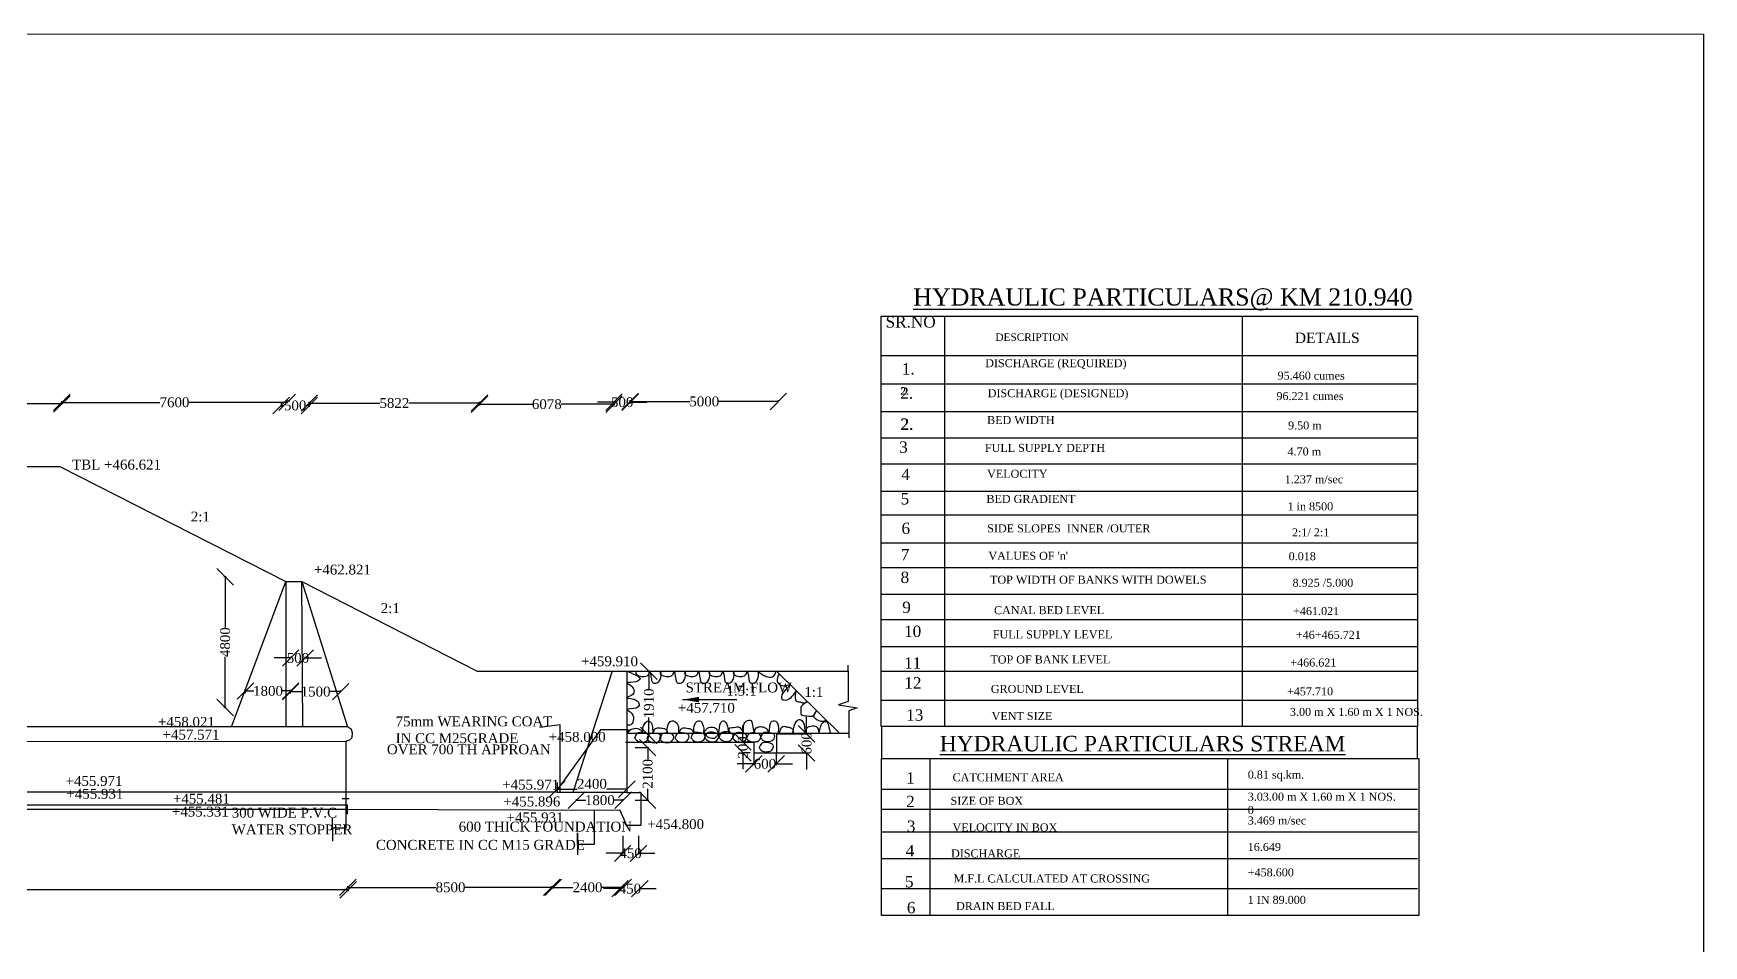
# Model space of a CAD drawing. Header units: metres. Extents: x 373 to 1010, y -4 to 431.
# Drawn here: x 756.2 to 1009.7, y 292.3 to 430.8 of the extents above; entities that cross this region are included whole.
import ezdxf

# ---------------------------------------------------------------- set-up
doc = ezdxf.new("R2010")
doc.units = ezdxf.units.M
doc.header["$MEASUREMENT"] = 0
for name, color, linetype in [('DIMENSIONS', 255, 'Continuous'), ('DRAWING', 2, 'Continuous'), ('TEXT', 255, 'Continuous')]:
    doc.layers.add(name, color=color, linetype=linetype)
doc.styles.get("Standard").update_dxf_attribs({"font": 'times.ttf', "height": 1.5})
doc.dimstyles.get("Standard").update_dxf_attribs({"dimtxt": 1, "dimasz": 2.5, "dimexe": 0.18, "dimexo": 0.0625, "dimgap": 0.09, "dimtad": 0, "dimdec": 4, "dimzin": 0, "dimdsep": 46, "dimtxsty": 'Standard', "dimblk": 'OBLIQUE', "dimcen": 0, "dimadec": 0, "dimazin": 0, "dimtfac": 1, "dimtdec": 4, "dimtix": 1, "dimtofl": 0, "dimtmove": 2, "dimatfit": 0, "dimfxl": 1, "dimtolj": 1, "dimtzin": 0, "dimarcsym": 1})
picture_1 = doc.add_image_def('image1.jpg', size_in_pixel=(7220, 4926))

# ---------------------------------------------------------------- blocks, each defined once
blk = doc.blocks.new('_Oblique')
at = {"color": 0, "linetype": 'ByBlock', "lineweight": -2}
blk.add_line((-0.5, -0.5), (0.5, 0.5), dxfattribs=at)
blk = doc.blocks.new('*D70')
at = {"layer": 'Defpoints', "color": 0, "transparency": 16777216}
for p in [(737.82, 374.54), (760.51, 374.57), (760.51, 374.54)]:
    blk.add_point(p, dxfattribs=at)
at = {"layer": 'DIMENSIONS', "color": 0, "lineweight": -2, "transparency": 16777216}
for p, q in [((737.82, 374.6), (737.82, 374.75)), ((737.82, 374.57), (746.95, 374.57)), ((760.51, 374.57), (751.38, 374.57)), ((760.51, 374.6), (760.51, 374.75))]:
    blk.add_line(p, q, dxfattribs=at)
at = {"layer": 'DIMENSIONS', "color": 0, "lineweight": -2, "transparency": 16777216, "xscale": 2.5, "yscale": 2.5, "zscale": 2.5, "rotation": 180}
blk.add_blockref('_Oblique', (737.82, 374.57), dxfattribs=at)
at = {"layer": 'DIMENSIONS', "color": 0, "lineweight": -2, "transparency": 16777216, "xscale": 2.5, "yscale": 2.5, "zscale": 2.5}
blk.add_blockref('_Oblique', (760.51, 374.57), dxfattribs=at)
at = {"layer": 'DIMENSIONS', "color": 0, "transparency": 16777216, "insert": (749.17, 374.57), "char_height": 1.5, "attachment_point": 5}
blk.add_mtext('\\A1;5000', dxfattribs=at)
blk = doc.blocks.new('*D71')
at = {"layer": 'Defpoints', "color": 0, "transparency": 16777216}
for p in [(760.51, 374.6), (794.72, 374.81), (794.72, 374.6)]:
    blk.add_point(p, dxfattribs=at)
at = {"layer": 'DIMENSIONS', "color": 0, "lineweight": -2, "transparency": 16777216}
for p, q in [((760.51, 374.67), (760.51, 374.99)), ((760.51, 374.81), (775.39, 374.81)), ((794.72, 374.81), (779.84, 374.81)), ((794.72, 374.67), (794.72, 374.99))]:
    blk.add_line(p, q, dxfattribs=at)
at = {"layer": 'DIMENSIONS', "color": 0, "lineweight": -2, "transparency": 16777216, "xscale": 2.5, "yscale": 2.5, "zscale": 2.5, "rotation": 180}
blk.add_blockref('_Oblique', (760.51, 374.81), dxfattribs=at)
at = {"layer": 'DIMENSIONS', "color": 0, "lineweight": -2, "transparency": 16777216, "xscale": 2.5, "yscale": 2.5, "zscale": 2.5}
blk.add_blockref('_Oblique', (794.72, 374.81), dxfattribs=at)
at = {"layer": 'DIMENSIONS', "color": 0, "transparency": 16777216, "insert": (777.62, 374.81), "char_height": 1.5, "attachment_point": 5}
blk.add_mtext('\\A1;7600', dxfattribs=at)
blk = doc.blocks.new('*D72')
at = {"layer": 'Defpoints', "color": 0, "transparency": 16777216}
for p in [(793.81, 374.81), (798.08, 374.81), (798.08, 374.33)]:
    blk.add_point(p, dxfattribs=at)
at = {"layer": 'DIMENSIONS', "color": 0, "lineweight": -2, "transparency": 16777216}
for p, q in [((793.81, 374.75), (793.81, 374.15)), ((793.81, 374.33), (794.28, 374.33)), ((798.08, 374.33), (797.6, 374.33)), ((798.08, 374.75), (798.08, 374.15))]:
    blk.add_line(p, q, dxfattribs=at)
at = {"layer": 'DIMENSIONS', "color": 0, "lineweight": -2, "transparency": 16777216, "xscale": 2.5, "yscale": 2.5, "zscale": 2.5, "rotation": 180}
blk.add_blockref('_Oblique', (793.81, 374.33), dxfattribs=at)
at = {"layer": 'DIMENSIONS', "color": 0, "lineweight": -2, "transparency": 16777216, "xscale": 2.5, "yscale": 2.5, "zscale": 2.5}
blk.add_blockref('_Oblique', (798.08, 374.33), dxfattribs=at)
at = {"layer": 'DIMENSIONS', "color": 0, "transparency": 16777216, "insert": (795.94, 374.33), "char_height": 1.5, "attachment_point": 5}
blk.add_mtext('\\A1;500', dxfattribs=at)
blk = doc.blocks.new('*D73')
at = {"layer": 'Defpoints', "color": 0, "transparency": 16777216}
for p in [(798.08, 374.33), (823.93, 374.7), (823.93, 374.33)]:
    blk.add_point(p, dxfattribs=at)
at = {"layer": 'DIMENSIONS', "color": 0, "lineweight": -2, "transparency": 16777216}
for p, q in [((798.08, 374.39), (798.08, 374.88)), ((798.08, 374.7), (808.8, 374.7)), ((823.93, 374.7), (813.21, 374.7)), ((823.93, 374.39), (823.93, 374.88))]:
    blk.add_line(p, q, dxfattribs=at)
at = {"layer": 'DIMENSIONS', "color": 0, "lineweight": -2, "transparency": 16777216, "xscale": 2.5, "yscale": 2.5, "zscale": 2.5, "rotation": 180}
blk.add_blockref('_Oblique', (798.08, 374.7), dxfattribs=at)
at = {"layer": 'DIMENSIONS', "color": 0, "lineweight": -2, "transparency": 16777216, "xscale": 2.5, "yscale": 2.5, "zscale": 2.5}
blk.add_blockref('_Oblique', (823.93, 374.7), dxfattribs=at)
at = {"layer": 'DIMENSIONS', "color": 0, "transparency": 16777216, "insert": (811, 374.7), "char_height": 1.5, "attachment_point": 5}
blk.add_mtext('\\A1;5822', dxfattribs=at)
blk = doc.blocks.new('*D74')
at = {"layer": 'Defpoints', "color": 0, "transparency": 16777216}
for p in [(823.93, 374.63), (844.35, 374.63), (844.35, 374.53)]:
    blk.add_point(p, dxfattribs=at)
at = {"layer": 'DIMENSIONS', "color": 0, "lineweight": -2, "transparency": 16777216}
for p, q in [((823.93, 374.57), (823.93, 374.35)), ((823.93, 374.53), (831.95, 374.53)), ((844.35, 374.53), (836.33, 374.53)), ((844.35, 374.57), (844.35, 374.35))]:
    blk.add_line(p, q, dxfattribs=at)
at = {"layer": 'DIMENSIONS', "color": 0, "lineweight": -2, "transparency": 16777216, "xscale": 2.5, "yscale": 2.5, "zscale": 2.5, "rotation": 180}
blk.add_blockref('_Oblique', (823.93, 374.53), dxfattribs=at)
at = {"layer": 'DIMENSIONS', "color": 0, "lineweight": -2, "transparency": 16777216, "xscale": 2.5, "yscale": 2.5, "zscale": 2.5}
blk.add_blockref('_Oblique', (844.35, 374.53), dxfattribs=at)
at = {"layer": 'DIMENSIONS', "color": 0, "transparency": 16777216, "insert": (834.14, 374.53), "char_height": 1.5, "attachment_point": 5}
blk.add_mtext('\\A1;6078', dxfattribs=at)
blk = doc.blocks.new('*D75')
at = {"layer": 'Defpoints', "color": 0, "transparency": 16777216}
for p in [(844.35, 374.53), (846.8, 374.83), (846.8, 374.53)]:
    blk.add_point(p, dxfattribs=at)
at = {"layer": 'DIMENSIONS', "color": 0, "lineweight": -2, "transparency": 16777216}
for p, q in [((844.35, 374.83), (841.85, 374.83)), ((844.35, 374.59), (844.35, 375.01)), ((846.8, 374.59), (846.8, 375.01)), ((846.8, 374.83), (849.3, 374.83))]:
    blk.add_line(p, q, dxfattribs=at)
at = {"layer": 'DIMENSIONS', "color": 0, "lineweight": -2, "transparency": 16777216, "xscale": 2.5, "yscale": 2.5, "zscale": 2.5}
blk.add_blockref('_Oblique', (844.35, 374.83), dxfattribs=at)
at = {"layer": 'DIMENSIONS', "color": 0, "lineweight": -2, "transparency": 16777216, "xscale": 2.5, "yscale": 2.5, "zscale": 2.5, "rotation": 180}
blk.add_blockref('_Oblique', (846.8, 374.83), dxfattribs=at)
at = {"layer": 'DIMENSIONS', "color": 0, "transparency": 16777216, "insert": (845.58, 374.83), "char_height": 1.5, "attachment_point": 5}
blk.add_mtext('\\A1;500', dxfattribs=at)
blk = doc.blocks.new('*D76')
at = {"layer": 'Defpoints', "color": 0, "transparency": 16777216}
for p in [(846.8, 374.83), (869.29, 374.94), (869.29, 374.83)]:
    blk.add_point(p, dxfattribs=at)
at = {"layer": 'DIMENSIONS', "color": 0, "lineweight": -2, "transparency": 16777216}
for p, q in [((846.8, 374.89), (846.8, 375.12)), ((846.8, 374.94), (855.83, 374.94)), ((869.29, 374.94), (860.26, 374.94)), ((869.29, 374.89), (869.29, 375.12))]:
    blk.add_line(p, q, dxfattribs=at)
at = {"layer": 'DIMENSIONS', "color": 0, "lineweight": -2, "transparency": 16777216, "xscale": 2.5, "yscale": 2.5, "zscale": 2.5, "rotation": 180}
blk.add_blockref('_Oblique', (846.8, 374.94), dxfattribs=at)
at = {"layer": 'DIMENSIONS', "color": 0, "lineweight": -2, "transparency": 16777216, "xscale": 2.5, "yscale": 2.5, "zscale": 2.5}
blk.add_blockref('_Oblique', (869.29, 374.94), dxfattribs=at)
at = {"layer": 'DIMENSIONS', "color": 0, "transparency": 16777216, "insert": (858.04, 374.94), "char_height": 1.5, "attachment_point": 5}
blk.add_mtext('\\A1;5000', dxfattribs=at)
blk = doc.blocks.new('*D95')
at = {"layer": 'Defpoints', "color": 0, "transparency": 16777216}
for p in [(785.31, 348.32), (785.51, 348.32), (785.51, 328.46)]:
    blk.add_point(p, dxfattribs=at)
at = {"layer": 'DIMENSIONS', "color": 0, "lineweight": -2, "transparency": 16777216}
for p, q in [((785.45, 348.32), (785.13, 348.32)), ((785.31, 348.32), (785.31, 340.64)), ((785.31, 328.46), (785.31, 336.14)), ((785.45, 328.46), (785.13, 328.46))]:
    blk.add_line(p, q, dxfattribs=at)
at = {"layer": 'DIMENSIONS', "color": 0, "lineweight": -2, "transparency": 16777216, "xscale": 2.5, "yscale": 2.5, "zscale": 2.5}
for p, rotation in [((785.31, 348.32), 90), ((785.31, 328.46), 270)]:
    blk.add_blockref('_Oblique', p, dxfattribs=dict(at, rotation=rotation))
at = {"layer": 'DIMENSIONS', "color": 0, "transparency": 16777216, "insert": (785.31, 338.39), "char_height": 1.5, "attachment_point": 5, "rotation": 90}
blk.add_mtext('\\A1;4800', dxfattribs=at)
blk = doc.blocks.new('*D96')
at = {"layer": 'Defpoints', "color": 0, "transparency": 16777216}
for p in [(788.39, 330.56), (795.25, 330.98), (795.25, 330.56)]:
    blk.add_point(p, dxfattribs=at)
at = {"layer": 'DIMENSIONS', "color": 0, "lineweight": -2, "transparency": 16777216}
for p, q in [((788.39, 330.63), (788.39, 331.16)), ((788.39, 330.98), (789.68, 330.98)), ((795.25, 330.98), (793.96, 330.98)), ((795.25, 330.62), (795.25, 331.16))]:
    blk.add_line(p, q, dxfattribs=at)
at = {"layer": 'DIMENSIONS', "color": 0, "lineweight": -2, "transparency": 16777216, "xscale": 2.5, "yscale": 2.5, "zscale": 2.5, "rotation": 180}
blk.add_blockref('_Oblique', (788.39, 330.98), dxfattribs=at)
at = {"layer": 'DIMENSIONS', "color": 0, "lineweight": -2, "transparency": 16777216, "xscale": 2.5, "yscale": 2.5, "zscale": 2.5}
blk.add_blockref('_Oblique', (795.25, 330.98), dxfattribs=at)
at = {"layer": 'DIMENSIONS', "color": 0, "transparency": 16777216, "insert": (791.82, 330.98), "char_height": 1.5, "attachment_point": 5}
blk.add_mtext('\\A1;1800', dxfattribs=at)
blk = doc.blocks.new('*D97')
at = {"layer": 'Defpoints', "color": 0, "transparency": 16777216}
for p in [(795.25, 335.99), (797.46, 335.99), (797.46, 335.99)]:
    blk.add_point(p, dxfattribs=at)
at = {"layer": 'DIMENSIONS', "color": 0, "lineweight": -2, "transparency": 16777216}
for p, q in [((795.25, 335.99), (792.75, 335.99)), ((795.25, 336.05), (795.25, 336.17)), ((797.46, 336.05), (797.46, 336.17)), ((797.46, 335.99), (799.96, 335.99))]:
    blk.add_line(p, q, dxfattribs=at)
at = {"layer": 'DIMENSIONS', "color": 0, "lineweight": -2, "transparency": 16777216, "xscale": 2.5, "yscale": 2.5, "zscale": 2.5}
blk.add_blockref('_Oblique', (795.25, 335.99), dxfattribs=at)
at = {"layer": 'DIMENSIONS', "color": 0, "lineweight": -2, "transparency": 16777216, "xscale": 2.5, "yscale": 2.5, "zscale": 2.5, "rotation": 180}
blk.add_blockref('_Oblique', (797.46, 335.99), dxfattribs=at)
at = {"layer": 'DIMENSIONS', "color": 0, "transparency": 16777216, "insert": (796.36, 335.99), "char_height": 1.5, "attachment_point": 5}
blk.add_mtext('\\A1;500', dxfattribs=at)
blk = doc.blocks.new('*D98')
at = {"layer": 'Defpoints', "color": 0, "transparency": 16777216}
for p in [(795.25, 330.62), (802.83, 330.88), (802.83, 330.67)]:
    blk.add_point(p, dxfattribs=at)
at = {"layer": 'DIMENSIONS', "color": 0, "lineweight": -2, "transparency": 16777216}
for p, q in [((795.25, 330.69), (795.25, 331.06)), ((795.25, 330.88), (796.91, 330.88)), ((802.83, 330.88), (801.18, 330.88)), ((802.83, 330.73), (802.83, 331.06))]:
    blk.add_line(p, q, dxfattribs=at)
at = {"layer": 'DIMENSIONS', "color": 0, "lineweight": -2, "transparency": 16777216, "xscale": 2.5, "yscale": 2.5, "zscale": 2.5, "rotation": 180}
blk.add_blockref('_Oblique', (795.25, 330.88), dxfattribs=at)
at = {"layer": 'DIMENSIONS', "color": 0, "lineweight": -2, "transparency": 16777216, "xscale": 2.5, "yscale": 2.5, "zscale": 2.5}
blk.add_blockref('_Oblique', (802.83, 330.88), dxfattribs=at)
at = {"layer": 'DIMENSIONS', "color": 0, "transparency": 16777216, "insert": (799.04, 330.88), "char_height": 1.5, "attachment_point": 5}
blk.add_mtext('\\A1;1500', dxfattribs=at)
blk = doc.blocks.new('*D99')
at = {"layer": 'Defpoints', "color": 0, "transparency": 16777216}
for p in [(847.47, 322.38), (849.45, 322.38), (847.47, 314.39)]:
    blk.add_point(p, dxfattribs=at)
at = {"layer": 'DIMENSIONS', "color": 0, "lineweight": -2, "transparency": 16777216}
for p, q in [((847.53, 322.38), (849.63, 322.38)), ((849.45, 322.38), (849.45, 320.63)), ((849.45, 314.39), (849.45, 316.14)), ((847.53, 314.39), (849.63, 314.39))]:
    blk.add_line(p, q, dxfattribs=at)
at = {"layer": 'DIMENSIONS', "color": 0, "lineweight": -2, "transparency": 16777216, "xscale": 2.5, "yscale": 2.5, "zscale": 2.5}
for p, rotation in [((849.45, 322.38), 90), ((849.45, 314.39), 270)]:
    blk.add_blockref('_Oblique', p, dxfattribs=dict(at, rotation=rotation))
at = {"layer": 'DIMENSIONS', "color": 0, "transparency": 16777216, "insert": (849.45, 318.39), "char_height": 1.5, "attachment_point": 5, "rotation": 90}
blk.add_mtext('\\A1;2100', dxfattribs=at)
blk = doc.blocks.new('*D100')
at = {"layer": 'Defpoints', "color": 0, "transparency": 16777216}
for p in [(849.63, 333.98), (849.63, 333.98), (849.63, 324.22)]:
    blk.add_point(p, dxfattribs=at)
at = {"layer": 'DIMENSIONS', "color": 0, "lineweight": -2, "transparency": 16777216}
for p, q in [((849.56, 333.98), (849.45, 333.98)), ((849.63, 333.98), (849.63, 331.24)), ((849.63, 324.22), (849.63, 326.96)), ((849.56, 324.22), (849.45, 324.22))]:
    blk.add_line(p, q, dxfattribs=at)
at = {"layer": 'DIMENSIONS', "color": 0, "lineweight": -2, "transparency": 16777216, "xscale": 2.5, "yscale": 2.5, "zscale": 2.5}
for p, rotation in [((849.63, 333.98), 90), ((849.63, 324.22), 270)]:
    blk.add_blockref('_Oblique', p, dxfattribs=dict(at, rotation=rotation))
at = {"layer": 'DIMENSIONS', "color": 0, "transparency": 16777216, "insert": (849.63, 329.1), "char_height": 1.5, "attachment_point": 5, "rotation": 90}
blk.add_mtext('\\A1;1910', dxfattribs=at)
blk = doc.blocks.new('*D101')
at = {"layer": 'Defpoints', "color": 0, "transparency": 16777216}
for p in [(835.7, 317.14), (846.29, 316.62), (846.29, 316.06)]:
    blk.add_point(p, dxfattribs=at)
at = {"layer": 'DIMENSIONS', "color": 0, "lineweight": -2, "transparency": 16777216}
for p, q in [((835.7, 317.08), (835.7, 315.88)), ((835.7, 316.06), (838.75, 316.06)), ((846.29, 316.06), (843.23, 316.06)), ((846.29, 316.55), (846.29, 315.88))]:
    blk.add_line(p, q, dxfattribs=at)
at = {"layer": 'DIMENSIONS', "color": 0, "lineweight": -2, "transparency": 16777216, "xscale": 2.5, "yscale": 2.5, "zscale": 2.5, "rotation": 180}
blk.add_blockref('_Oblique', (835.7, 316.06), dxfattribs=at)
at = {"layer": 'DIMENSIONS', "color": 0, "lineweight": -2, "transparency": 16777216, "xscale": 2.5, "yscale": 2.5, "zscale": 2.5}
blk.add_blockref('_Oblique', (846.29, 316.06), dxfattribs=at)
at = {"layer": 'DIMENSIONS', "color": 0, "transparency": 16777216, "insert": (840.99, 316.87), "char_height": 1.5, "attachment_point": 5}
blk.add_mtext('\\A1;2400', dxfattribs=at)
blk = doc.blocks.new('*D102')
at = {"layer": 'Defpoints', "color": 0, "transparency": 16777216}
for p in [(838.65, 314.38), (845.73, 314.39), (845.73, 314.39)]:
    blk.add_point(p, dxfattribs=at)
at = {"layer": 'DIMENSIONS', "color": 0, "lineweight": -2, "transparency": 16777216}
for p, q in [((838.65, 314.45), (838.65, 314.57)), ((845.73, 314.45), (845.73, 314.57)), ((838.65, 314.39), (840.06, 314.39)), ((845.73, 314.39), (844.33, 314.39))]:
    blk.add_line(p, q, dxfattribs=at)
at = {"layer": 'DIMENSIONS', "color": 0, "lineweight": -2, "transparency": 16777216, "xscale": 2.5, "yscale": 2.5, "zscale": 2.5, "rotation": 180}
blk.add_blockref('_Oblique', (838.65, 314.39), dxfattribs=at)
at = {"layer": 'DIMENSIONS', "color": 0, "lineweight": -2, "transparency": 16777216, "xscale": 2.5, "yscale": 2.5, "zscale": 2.5}
blk.add_blockref('_Oblique', (845.73, 314.39), dxfattribs=at)
at = {"layer": 'DIMENSIONS', "color": 0, "transparency": 16777216, "insert": (842.19, 314.39), "char_height": 1.5, "attachment_point": 5}
blk.add_mtext('\\A1;1800', dxfattribs=at)
blk = doc.blocks.new('*D106')
at = {"layer": 'Defpoints', "color": 0, "transparency": 16777216}
for p in [(511.44, 300.95), (803.99, 300.95), (803.99, 300.78)]:
    blk.add_point(p, dxfattribs=at)
at = {"layer": 'TEXT', "color": 0, "lineweight": -2, "transparency": 16777216}
for p, q in [((511.44, 300.89), (511.44, 300.6)), ((511.44, 300.78), (654.94, 300.78)), ((803.99, 300.78), (660.49, 300.78)), ((803.99, 300.89), (803.99, 300.6))]:
    blk.add_line(p, q, dxfattribs=at)
at = {"layer": 'TEXT', "color": 0, "lineweight": -2, "transparency": 16777216, "xscale": 2.5, "yscale": 2.5, "zscale": 2.5, "rotation": 180}
blk.add_blockref('_Oblique', (511.44, 300.78), dxfattribs=at)
at = {"layer": 'TEXT', "color": 0, "lineweight": -2, "transparency": 16777216, "xscale": 2.5, "yscale": 2.5, "zscale": 2.5}
blk.add_blockref('_Oblique', (803.99, 300.78), dxfattribs=at)
at = {"layer": 'TEXT', "color": 0, "transparency": 16777216, "insert": (657.72, 300.78), "char_height": 1.5, "attachment_point": 5}
blk.add_mtext('\\A1;64350', dxfattribs=at)
blk = doc.blocks.new('*D107')
at = {"layer": 'Defpoints', "color": 0, "transparency": 16777216}
for p in [(803.93, 300.9), (835.11, 301.16), (835.11, 300.9)]:
    blk.add_point(p, dxfattribs=at)
at = {"layer": 'TEXT', "color": 0, "lineweight": -2, "transparency": 16777216}
for p, q in [((803.93, 300.96), (803.93, 301.34)), ((803.93, 301.16), (817.32, 301.16)), ((835.11, 301.16), (821.72, 301.16)), ((835.11, 300.96), (835.11, 301.34))]:
    blk.add_line(p, q, dxfattribs=at)
at = {"layer": 'TEXT', "color": 0, "lineweight": -2, "transparency": 16777216, "xscale": 2.5, "yscale": 2.5, "zscale": 2.5, "rotation": 180}
blk.add_blockref('_Oblique', (803.93, 301.16), dxfattribs=at)
at = {"layer": 'TEXT', "color": 0, "lineweight": -2, "transparency": 16777216, "xscale": 2.5, "yscale": 2.5, "zscale": 2.5}
blk.add_blockref('_Oblique', (835.11, 301.16), dxfattribs=at)
at = {"layer": 'TEXT', "color": 0, "transparency": 16777216, "insert": (819.52, 301.16), "char_height": 1.5, "attachment_point": 5}
blk.add_mtext('\\A1;8500', dxfattribs=at)
blk = doc.blocks.new('*D108')
at = {"layer": 'Defpoints', "color": 0, "transparency": 16777216}
for p in [(834.91, 301.16), (845.73, 301.16), (845.73, 301.16)]:
    blk.add_point(p, dxfattribs=at)
at = {"layer": 'TEXT', "color": 0, "lineweight": -2, "transparency": 16777216}
for p, q in [((834.91, 301.23), (834.91, 301.34)), ((834.91, 301.16), (838.08, 301.16)), ((845.73, 301.16), (842.56, 301.16)), ((845.73, 301.23), (845.73, 301.34))]:
    blk.add_line(p, q, dxfattribs=at)
at = {"layer": 'TEXT', "color": 0, "lineweight": -2, "transparency": 16777216, "xscale": 2.5, "yscale": 2.5, "zscale": 2.5, "rotation": 180}
blk.add_blockref('_Oblique', (834.91, 301.16), dxfattribs=at)
at = {"layer": 'TEXT', "color": 0, "lineweight": -2, "transparency": 16777216, "xscale": 2.5, "yscale": 2.5, "zscale": 2.5}
blk.add_blockref('_Oblique', (845.73, 301.16), dxfattribs=at)
at = {"layer": 'TEXT', "color": 0, "transparency": 16777216, "insert": (840.32, 301.16), "char_height": 1.5, "attachment_point": 5}
blk.add_mtext('\\A1;2400', dxfattribs=at)
blk = doc.blocks.new('*D109')
at = {"layer": 'Defpoints', "color": 0, "transparency": 16777216}
for p in [(845.26, 300.96), (848.25, 300.96), (848.25, 300.96)]:
    blk.add_point(p, dxfattribs=at)
at = {"layer": 'TEXT', "color": 0, "lineweight": -2, "transparency": 16777216}
for p, q in [((845.26, 300.96), (842.76, 300.96)), ((845.26, 301.03), (845.26, 301.14)), ((848.25, 301.03), (848.25, 301.14)), ((848.25, 300.96), (850.75, 300.96))]:
    blk.add_line(p, q, dxfattribs=at)
at = {"layer": 'TEXT', "color": 0, "lineweight": -2, "transparency": 16777216, "xscale": 2.5, "yscale": 2.5, "zscale": 2.5}
blk.add_blockref('_Oblique', (845.26, 300.96), dxfattribs=at)
at = {"layer": 'TEXT', "color": 0, "lineweight": -2, "transparency": 16777216, "xscale": 2.5, "yscale": 2.5, "zscale": 2.5, "rotation": 180}
blk.add_blockref('_Oblique', (848.25, 300.96), dxfattribs=at)
at = {"layer": 'TEXT', "color": 0, "transparency": 16777216, "insert": (846.76, 300.96), "char_height": 1.5, "attachment_point": 5}
blk.add_mtext('\\A1;450', dxfattribs=at)
blk = doc.blocks.new('*D110')
at = {"layer": 'Defpoints', "color": 0, "transparency": 16777216}
for p in [(845.66, 309.05), (848.05, 309.05), (848.05, 306.33)]:
    blk.add_point(p, dxfattribs=at)
at = {"layer": 'TEXT', "color": 0, "lineweight": -2, "transparency": 16777216}
for p, q in [((845.66, 308.99), (845.66, 306.15)), ((848.05, 308.99), (848.05, 306.15)), ((845.66, 306.33), (843.16, 306.33)), ((848.05, 306.33), (850.55, 306.33))]:
    blk.add_line(p, q, dxfattribs=at)
at = {"layer": 'TEXT', "color": 0, "lineweight": -2, "transparency": 16777216, "xscale": 2.5, "yscale": 2.5, "zscale": 2.5}
blk.add_blockref('_Oblique', (845.66, 306.33), dxfattribs=at)
at = {"layer": 'TEXT', "color": 0, "lineweight": -2, "transparency": 16777216, "xscale": 2.5, "yscale": 2.5, "zscale": 2.5, "rotation": 180}
blk.add_blockref('_Oblique', (848.05, 306.33), dxfattribs=at)
at = {"layer": 'TEXT', "color": 0, "transparency": 16777216, "insert": (846.86, 306.33), "char_height": 1.5, "attachment_point": 5}
blk.add_mtext('\\A1;450', dxfattribs=at)
blk = doc.blocks.new('*D114')
at = {"layer": 'Defpoints', "color": 0, "transparency": 16777216}
for p in [(864.86, 323.23), (863.91, 321.58), (865.09, 321.58)]:
    blk.add_point(p, dxfattribs=at)
at = {"layer": 'TEXT', "color": 0, "lineweight": -2, "transparency": 16777216}
for p, q in [((863.91, 323.23), (863.91, 325.73)), ((864.8, 323.23), (863.73, 323.23)), ((865.02, 321.58), (863.73, 321.58)), ((863.91, 321.58), (863.91, 319.08))]:
    blk.add_line(p, q, dxfattribs=at)
at = {"layer": 'TEXT', "color": 0, "lineweight": -2, "transparency": 16777216, "xscale": 2.5, "yscale": 2.5, "zscale": 2.5}
for p, rotation in [((863.91, 323.23), 270), ((863.91, 321.58), 90)]:
    blk.add_blockref('_Oblique', p, dxfattribs=dict(at, rotation=rotation))
at = {"layer": 'TEXT', "color": 0, "transparency": 16777216, "insert": (863.91, 322.4), "char_height": 1.5, "attachment_point": 5, "rotation": 90}
blk.add_mtext('\\A1;300', dxfattribs=at)
blk = doc.blocks.new('*D115')
at = {"layer": 'Defpoints', "color": 0, "transparency": 16777216}
for p in [(865.56, 321.52), (868.95, 321.48), (868.95, 319.91)]:
    blk.add_point(p, dxfattribs=at)
at = {"layer": 'TEXT', "color": 0, "lineweight": -2, "transparency": 16777216}
for p, q in [((865.56, 319.91), (863.06, 319.91)), ((865.56, 321.46), (865.56, 319.73)), ((868.95, 321.42), (868.95, 319.73)), ((868.95, 319.91), (871.45, 319.91))]:
    blk.add_line(p, q, dxfattribs=at)
at = {"layer": 'TEXT', "color": 0, "lineweight": -2, "transparency": 16777216, "xscale": 2.5, "yscale": 2.5, "zscale": 2.5}
blk.add_blockref('_Oblique', (865.56, 319.91), dxfattribs=at)
at = {"layer": 'TEXT', "color": 0, "lineweight": -2, "transparency": 16777216, "xscale": 2.5, "yscale": 2.5, "zscale": 2.5, "rotation": 180}
blk.add_blockref('_Oblique', (868.95, 319.91), dxfattribs=at)
at = {"layer": 'TEXT', "color": 0, "transparency": 16777216, "insert": (867.25, 319.91), "char_height": 1.5, "attachment_point": 5}
blk.add_mtext('\\A1;600', dxfattribs=at)
blk = doc.blocks.new('*D116')
at = {"layer": 'Defpoints', "color": 0, "transparency": 16777216}
for p in [(869, 324.48), (873.57, 324.48), (869, 321.56)]:
    blk.add_point(p, dxfattribs=at)
at = {"layer": 'TEXT', "color": 0, "lineweight": -2, "transparency": 16777216}
for p, q in [((873.57, 324.48), (873.57, 326.98)), ((869.06, 324.48), (873.75, 324.48)), ((869.06, 321.56), (873.75, 321.56)), ((873.57, 321.56), (873.57, 319.06))]:
    blk.add_line(p, q, dxfattribs=at)
at = {"layer": 'TEXT', "color": 0, "lineweight": -2, "transparency": 16777216, "xscale": 2.5, "yscale": 2.5, "zscale": 2.5}
for p, rotation in [((873.57, 324.48), 270), ((873.57, 321.56), 90)]:
    blk.add_blockref('_Oblique', p, dxfattribs=dict(at, rotation=rotation))
at = {"layer": 'TEXT', "color": 0, "transparency": 16777216, "insert": (873.57, 323.02), "char_height": 1.5, "attachment_point": 5, "rotation": 90}
blk.add_mtext('\\A1;600', dxfattribs=at)

msp = doc.modelspace()

# ---------------------------------------------------------------- linework, layer by layer
at = {"layer": 'DIMENSIONS', "color": 7}
for points, knots in [([(846.36092, 324.54733), (846.52533, 324.78399), (846.8827, 325.29841), (847.87545, 325.36194), (848.50005, 325.09374), (848.74537, 324.3613), (848.61768, 325.5205), (848.91507, 325.90798), (849.42348, 326.53965), (850.09049, 326.20717), (850.16785, 325.56612), (850.26608, 324.05436), (850.43101, 325.33327), (851.22415, 325.37739), (851.87528, 325.35835), (852.47286, 325.01248), (852.35963, 323.86074), (852.34543, 326.30543), (853.20591, 326.45642), (853.68388, 326.39489), (854.06424, 325.81841), (854.18392, 325.30226), (854.07791, 324.22195), (854.41301, 325.18418), (854.94283, 325.48396), (855.55237, 325.29546), (856.23519, 325.21811), (856.51092, 323.91216), (856.33599, 326.0638), (857.07391, 326.48286), (857.60292, 326.4221), (857.79678, 325.87121), (858.04168, 325.4098), (857.84815, 324.2201), (858.27422, 325.20114), (858.81056, 325.49374), (859.46799, 325.51769), (859.97681, 325.18907), (860.31205, 324.05396), (860.29521, 325.69949), (860.54645, 326.23428), (860.95436, 326.5567), (861.43046, 326.16007), (861.55225, 325.54214), (861.87514, 324.8592), (861.85082, 324.70977), (861.8714, 324.8592), (860.84245, 324.60961), (860.45465, 324.6286), (860.22732, 323.76841), (860.26134, 324.31297), (860.26536, 324.42474)], [0, 0, 0, 0, 0.829085234, 1.802129753, 2.63731081, 2.919396858, 3.382066284, 4.611412341, 4.966838381, 5.552081911, 6.254955512, 7.241617732, 7.911471834, 8.490402419, 9.382848992, 9.975226342, 10.264628633, 12.104990418, 12.401080019, 12.83157659, 13.473957338, 14.216472082, 14.773858905, 15.48521639, 15.848239207, 16.649391991, 17.258059698, 17.77594644, 19.358360349, 19.92063325, 20.260456048, 20.7953348, 21.420803596, 22.159189989, 22.782926682, 23.328761326, 24.155630281, 24.507942057, 25.191159431, 26.378937626, 26.959560668, 27.25997569, 27.732519925, 28.424752368, 29.202241616, 29.921174169, 31.196136887, 31.821779777, 32.550000061, 33.380814813, 33.681736621, 33.681736621, 33.681736621, 33.681736621]), ([(860.26536, 324.42474), (860.26887, 324.52218), (860.26773, 324.78747), (859.94318, 323.92843), (859.32786, 323.63959), (858.52263, 323.93859), (858.15154, 324.37451), (857.96226, 324.59686)], [33.681736621, 33.681736621, 33.681736621, 33.681736621, 33.944056896, 34.643660864, 35.1990255, 36.042761006, 36.921190341, 36.921190341, 36.921190341, 36.921190341])]:
    msp.add_open_spline(points, degree=3, knots=knots, dxfattribs=at)
at = {"layer": 'DRAWING', "color": 7}
for points in [[(884.9153, 387.88461), (966.30346, 387.88461), (966.30346, 325.57248), (884.9153, 325.57248)], [(966.30346, 325.57248), (884.92398, 325.57248), (884.92398, 320.73553), (966.30346, 320.73553)], [(884.92398, 320.73553), (966.51981, 320.73553), (966.51981, 296.88739), (884.92398, 296.88739)]]:
    msp.add_lwpolyline(points, close=True, dxfattribs=at)
for points in [[(894.49984, 387.88461), (894.49984, 325.57248)], [(939.71914, 387.88461), (939.71914, 325.57248)], [(884.9153, 381.90517), (966.30346, 381.90517)], [(884.9153, 377.63152), (966.30346, 377.63152)], [(884.9153, 373.39981), (966.30346, 373.39981)], [(884.9153, 369.40763), (966.30346, 369.40763)], [(417.30858, 327.41072), (478.77692, 327.41072), (518.14451, 347.26012), (520.60119, 347.22944), (554.85532, 364.8813), (592.28428, 365.02097), (607.92661, 357.21343), (630.61491, 345.78719), (643.4202, 339.35527), (686.52935, 339.35527), (742.17285, 367.39663), (747.0138, 367.39663), (750.66108, 365.04472), (760.21034, 365.04472), (794.53581, 347.62602), (796.92699, 347.62602), (823.56511, 333.98404), (879.90876, 333.98404), (879.90876, 334.90545)], [(884.9153, 365.49529), (966.30346, 365.49529)], [(884.9153, 361.34343), (966.30346, 361.34343)], [(884.9153, 357.75046), (966.30346, 357.75046)], [(884.9153, 353.48463), (966.30346, 353.48463)], [(786.29743, 325.55528), (794.53581, 347.62602)], [(794.53581, 347.62602), (794.53581, 325.55528)], [(797.11814, 325.55528), (796.92699, 347.62602)], [(796.92699, 347.62602), (803.90116, 325.55528)], [(884.9153, 349.73198), (966.30346, 349.73198)], [(884.9153, 345.65995), (966.30346, 345.65995)], [(884.9153, 341.82746), (966.30346, 341.82746)], [(884.9153, 337.75544), (966.30346, 337.75544)], [(846.29196, 333.98404), (846.29196, 315.55599), (835.72523, 315.55599)], [(844.0712, 333.98404), (838.07841, 315.55599)], [(878.60264, 324.50049), (868.99848, 333.98404)], [(879.90876, 333.98404), (879.90876, 329.3582), (878.43543, 328.86445), (881.23295, 328.4147), (879.97889, 327.96496), (879.97889, 323.85799)], [(884.9153, 334.00279), (966.30346, 334.00279)], [(884.9153, 329.58164), (966.30346, 329.58164)], [(879.97889, 324.50049), (846.50192, 324.50049), (846.50192, 325.0881), (842.3116, 325.0881), (835.72523, 315.95961), (835.72523, 315.59478), (417.30858, 315.59478)], [(803.63884, 323.36198), (804.23904, 323.53988), (804.57691, 323.89729), (804.63654, 324.59225), (804.4676, 325.11844), (803.90116, 325.55528), (511.35262, 325.55528), (510.72104, 325.13416), (510.34603, 324.6412), (510.36577, 324.06937), (510.72104, 323.57641), (511.35823, 323.03323)], [(836.18726, 315.62769), (836.18726, 325.8155), (833.07135, 325.43817)], [(511.35823, 313.70439), (511.35823, 323.03323), (803.63884, 323.36198), (803.63884, 313.70439)], [(892.29449, 320.73553), (892.29449, 296.88739)], [(937.47425, 320.73553), (937.47425, 296.88739)], [(451.53117, 315.59478), (451.53117, 310.03936), (453.52067, 310.03936), (454.28024, 312.7463), (511.35823, 312.7463), (511.35823, 313.70439), (803.83406, 313.70439), (803.83406, 312.2893)], [(803.614, 314.66605), (803.614, 310.14847), (801.59358, 310.14847), (801.59358, 311.68637)], [(803.0688, 314.66605), (804.15919, 314.66605)], [(846.29196, 315.55599), (848.42576, 315.55599), (848.42576, 310.54543), (846.28114, 310.54543), (845.27448, 312.84105), (803.83406, 312.99684)], [(884.9153, 316.06013), (966.30346, 316.06013)], [(803.83406, 312.99684), (511.35823, 312.99684)], [(841.3063, 312.85597), (841.3063, 307.68195), (838.80089, 307.68195), (838.80089, 309.42795), (838.80089, 307.68195), (838.80089, 306.11055)], [(884.9153, 313.02607), (966.30346, 313.02607)], [(801.59358, 310.14847), (801.59358, 308.16202)], [(884.9153, 309.5928), (966.30346, 309.5928)], [(884.9153, 305.52077), (966.30346, 305.52077)], [(884.9153, 300.96969), (966.30346, 300.96969)]]:
    msp.add_lwpolyline(points, dxfattribs=at)
at = {"layer": 'TEXT', "color": 7}
msp.add_lwpolyline([(869.00006, 324.47786), (869.00006, 321.55616), (865.6025, 321.55616), (865.6025, 323.14591), (849.62537, 323.14591), (846.09879, 323.14591)], dxfattribs=at)
for points in [[(846.26565, 334.00431), (847.68671, 333.36315), (848.29792, 332.90518), (847.25886, 332.29456), (846.26565, 332.21823), (846.90741, 331.79079), (847.19774, 330.46267), (846.2198, 329.97417), (847.90063, 329.45514), (848.1604, 328.82924), (846.78517, 328.24915), (846.32677, 328.18809), (846.81567, 327.7998), (847.28936, 326.76173), (846.87679, 325.84579), (846.35727, 325.81526)], [(847.73461, 333.97877), (847.66042, 333.65266), (848.35779, 333.22278), (849.18869, 333.20795), (849.69316, 333.6823), (849.73768, 334.02324), (850.01959, 332.80772), (850.13829, 332.36302), (850.50923, 332.15549), (851.19175, 332.45196), (851.47367, 333.66748), (851.42915, 333.97877)], [(851.42915, 333.97877), (851.35497, 333.65266), (852.05233, 333.22278), (852.88323, 333.20795), (853.3877, 333.6823), (853.43222, 334.02324), (853.71413, 332.80772), (853.83283, 332.36302), (854.20377, 332.15549), (854.88629, 332.45196), (855.16821, 333.66748), (855.12369, 333.97877)], [(855.12369, 333.97877), (855.04951, 333.65266), (855.74687, 333.22278), (856.57777, 333.20795), (857.08225, 333.6823), (857.12676, 334.02324), (857.40867, 332.80772), (857.52737, 332.36302), (857.89831, 332.15549), (858.58084, 332.45196), (858.86275, 333.66748), (858.81823, 333.97877)], [(858.81823, 333.97877), (858.74405, 333.65266), (859.44141, 333.22278), (860.27231, 333.20795), (860.77679, 333.6823), (860.8213, 334.02324), (861.10321, 332.80772), (861.22191, 332.36302), (861.59285, 332.15549), (862.27538, 332.45196), (862.55729, 333.66748), (862.51278, 333.97877)], [(862.51278, 333.97877), (862.43859, 333.65266), (863.13595, 333.22278), (863.96685, 333.20795), (864.47133, 333.6823), (864.51584, 334.02324), (864.79775, 332.80772), (864.91645, 332.36302), (865.28739, 332.15549), (865.96992, 332.45196), (866.25183, 333.66748), (866.20732, 333.97877)], [(866.20269, 333.96374), (866.77009, 333.5386), (867.4557, 333.18431), (868.41319, 333.13707), (868.98059, 333.99917)], [(869.34269, 333.49021), (869.10876, 332.49166), (870.00193, 331.76931), (871.04396, 331.93928), (869.9594, 330.62205), (869.81054, 329.79347), (871.00143, 329.81471), (871.97966, 330.94073), (871.8308, 330.09091), (872.06472, 329.43229), (872.61764, 329.30482), (873.29814, 329.17734), (873.59587, 329.30482), (872.7665, 328.62496), (872.7027, 328.03008), (872.74523, 327.41395), (873.59587, 327.2015), (874.65916, 327.30773), (875.04195, 327.92385), (874.65916, 327.13776), (874.95688, 326.75534), (875.97765, 326.39416), (876.61562, 326.52164)], [(847.46988, 323.84782), (847.81282, 324.5045), (848.89881, 324.60443), (849.5847, 324.26181), (849.39894, 323.53375), (848.80487, 323.21786), (847.76995, 323.49092), (847.46988, 323.84782)], [(849.33301, 323.76164), (849.67596, 324.41833), (850.76195, 324.51826), (851.44784, 324.17564), (851.26208, 323.44757), (850.66801, 323.13169), (849.63309, 323.40475), (849.33301, 323.76164)], [(851.25084, 323.76164), (851.59379, 324.41833), (852.67978, 324.51826), (853.36567, 324.17564), (853.17991, 323.44757), (852.58584, 323.13169), (851.55092, 323.40475), (851.25084, 323.76164)], [(853.5884, 323.83058), (853.93134, 324.48727), (855.01733, 324.5872), (855.70322, 324.24458), (855.51746, 323.51651), (854.92339, 323.20063), (853.88847, 323.47369), (853.5884, 323.83058)], [(856.02103, 323.87475), (856.36398, 324.53143), (857.44997, 324.63136), (858.13586, 324.28874), (857.95009, 323.56068), (857.35603, 323.24479), (856.32111, 323.51785), (856.02103, 323.87475)], [(858.12157, 323.9033), (858.46451, 324.55998), (859.5505, 324.65992), (860.23639, 324.3173), (860.05063, 323.58923), (859.45657, 323.27335), (858.42164, 323.54641), (858.12157, 323.9033)], [(860.26497, 323.94613), (860.60792, 324.60281), (861.69391, 324.70274), (862.3798, 324.36012), (862.19404, 323.63206), (861.59997, 323.31617), (860.56505, 323.58923), (860.26497, 323.94613)], [(861.83512, 324.75323), (861.69182, 325.24835), (862.48155, 325.42914), (863.43644, 325.42914), (863.95937, 324.75907), (864.05031, 325.88342), (864.41408, 326.38312), (865.16436, 326.47398), (865.30077, 326.05377), (865.65317, 324.54733), (865.73275, 325.06571), (866.2443, 325.51999), (866.92637, 325.53135), (867.59707, 325.07707), (867.82443, 324.54733), (867.96084, 325.23607), (868.04042, 325.90613), (868.31324, 326.40584), (868.69975, 326.46262), (869.02942, 326.28091), (869.19994, 325.91749), (869.30225, 325.33828), (869.30225, 324.54733), (869.55234, 324.95214), (869.7797, 325.45185), (870.14347, 325.61085), (870.60955, 325.51999), (871.1552, 325.40642), (871.53034, 324.99757), (871.53034, 324.54733), (872.06042, 326.40617), (872.57198, 326.63331), (873.06079, 326.20174), (873.25405, 325.66796), (873.32225, 324.71397), (873.56098, 325.25911), (874.47041, 325.66796), (875.18658, 325.45218), (875.45941, 324.54733), (875.61856, 325.29318), (875.85728, 325.92917), (876.29422, 326.32667), (876.57346, 326.33803), (876.89175, 325.75882), (877.19869, 324.54733)], [(862.35122, 323.8462), (862.69417, 324.50288), (863.78016, 324.60281), (864.46605, 324.26019), (864.28028, 323.53213), (863.68622, 323.21624), (862.6513, 323.4893), (862.35122, 323.8462)], [(864.45714, 323.81857), (864.80009, 324.47525), (865.88608, 324.57518), (866.57197, 324.23256), (866.38621, 323.5045), (865.77103, 323.26201), (864.75722, 323.46167), (864.45714, 323.81857)], [(866.5901, 323.88165), (866.93305, 324.53834), (868.01904, 324.63827), (868.70493, 324.29565), (868.51916, 323.56758), (867.90399, 323.3251), (866.89018, 323.52476), (866.5901, 323.88165)], [(866.38345, 322.32715), (866.72639, 322.98383), (867.81238, 323.08377), (868.49827, 322.74115), (868.31251, 322.01308), (867.69734, 321.7706), (866.68352, 321.97026), (866.38345, 322.32715)]]:
    msp.add_spline(points, degree=3, dxfattribs=at)

# ---------------------------------------------------------------- texts
at = {"layer": 'DRAWING', "color": 7}
for s, height, p in [('3', 1.72566, (887.62622, 367.14725)), ('4', 1.72566, (887.94791, 363.02211)), ('5', 1.72566, (887.84264, 359.30087)), ('6', 1.72566, (887.98461, 354.81643)), ('7', 1.72566, (887.879, 350.81424)), ('8', 1.72566, (887.84403, 347.37396)), ('9', 1.72566, (888.09057, 342.82342)), ('10', 1.725664, (888.37174, 339.17231)), ('11', 1.725664, (888.37174, 334.3629)), ('12', 1.725664, (888.40359, 331.34788)), ('13', 1.725664, (888.68476, 326.46372)), ('1', 1.72566, (888.68476, 316.91964)), ('2', 1.72566, (888.68476, 313.33491)), ('3', 1.72566, (888.7973, 309.57342)), ('4', 1.72566, (888.62867, 305.86805)), ('5', 1.72566, (888.51613, 301.15229)), ('6', 1.72566, (888.7973, 297.2224))]:
    msp.add_text(s, height=height, dxfattribs=at).set_placement(p)
at = {"layer": 'DRAWING', "color": 7, "attachment_point": 1}
for s, insert, char_height, width in [(' SR.NO ', (884.9153, 387.88461), 1.725664, 27.693927), ('1.', (888.02028, 380.75369), 1.725664, 1.4661953), ('DISCHARGE (REQUIRED)', (900.68882, 381.36497), 1.2146941, 20.8613179), ('95.460 cumes', (945.06869, 379.47716), 1.2146941, 20.8613179), ('2.', (887.78428, 377.09098), 1.725664, 1.4661953), ('DISCHARGE (DESIGNED)', (901.07283, 376.80707), 1.2146941, 20.8613179), ('96.221 cumes', (944.90038, 376.36642), 1.2146941, 20.8613179), ('BED WIDTH', (900.97691, 372.72884), 1.214694, 20.8613179), ('2.', (887.7964, 372.34734), 1.725664, 1.4661953), ('2.', (887.80737, 372.3656), 1.725664, 1.4661953), ('2.', (887.83821, 372.36144), 1.725664, 1.4661953), ('2.', (887.84082, 372.36249), 1.725664, 1.4661953), ('2.', (887.85649, 372.37657), 1.725664, 1.4661953), ('9.50 m', (946.66761, 371.91051), 1.214694, 20.8613179), ('FULL SUPPLY DEPTH ', (900.64069, 368.50673), 1.2146941, 20.8613179), ('4.70 m', (946.58346, 367.95903), 1.214694, 20.8613179), ('VELOCITY ', (900.97691, 364.5725), 1.214694, 20.8613179), ('1.237 m/sec', (946.16318, 363.73608), 1.2146941, 20.8613179), ('BED GRADIENT ', (900.8758, 360.74997), 1.2146941, 20.8613179), ('1 in 8500', (946.58396, 359.61646), 1.214694, 20.8613179), ('SIDE SLOPES  INNER /OUTER', (900.99699, 356.2788), 1.2146941, 27.6994074), ('2:1/ 2:1', (947.25719, 355.66499), 1.214694, 20.8613179), ("VALUES OF 'n'", (901.17844, 352.1098), 1.2146941, 20.8613179), ('0.018', (946.75226, 352.04981), 1.214694, 20.8613179), ('TOP WIDTH OF BANKS WITH DOWELS', (901.42013, 348.48466), 1.2146941, 35.4381386), ('8.925 /5.000', (947.34134, 348.01426), 1.2146941, 20.8613179), ('CANAL BED LEVEL', (902.02576, 343.85852), 1.2146941, 20.8613179), ('+461.021', (947.4255, 343.7265), 1.214694, 20.8613179), ('FULL SUPPLY LEVEL', (901.84431, 340.17278), 1.2146941, 20.8613179), ('+46+465.721', (947.84627, 340.11132), 1.2146941, 20.8613179), ('TOP OF BANK LEVEL', (901.48142, 336.3664), 1.2146941, 20.8613179), ('+466.621', (947.00473, 335.90762), 1.214694, 20.8613179), ('GROUND LEVEL ', (901.54202, 331.89523), 1.2146941, 20.8613179), ('+457.710', (946.4998, 331.53578), 1.214694, 20.8613179), ('VENT SIZE', (901.66287, 327.78669), 1.214694, 20.8613179), ('3.00 m X 1.60 m X 1 NOS. ', (946.95188, 328.41034), 1.2146941, 20.8613179), ('{\\LHYDRAULIC PARTICULARS STREAM  }', (893.78771, 324.16576), 2.3599316, 79.761679), ('CATCHMENT AREA', (895.73477, 318.48057), 1.2146941, 20.8613179), ('0.81 sq.km.', (940.54414, 318.89052), 1.2146941, 20.8613179), ('SIZE OF BOX', (895.43005, 314.9045), 1.2146941, 20.8613179), ('3.03.00 m X 1.60 m X 1 NOS. \\P0', (940.54414, 315.52892), 1.2146941, 22.1744129), ('3.469 m/sec', (940.54414, 311.92135), 1.2146941, 20.8613179), ('VELOCITY IN BOX', (895.73477, 310.87186), 1.2146941, 20.8613179), ('DISCHARGE', (895.50623, 306.91527), 1.214694, 20.8613179), ('16.649', (940.54414, 307.90382), 1.214694, 20.8613179), ('M.F.L CALCULATED AT CROSSING', (895.88713, 303.11077), 1.2146941, 30.2434343), ('+458.600', (940.54414, 304.05028), 1.214694, 20.8613179), ('1 IN 89.000', (940.54414, 299.86877), 1.2146941, 20.8613179), ('DRAIN BED FALL ', (896.26802, 298.92604), 1.2146941, 20.8613179)]:
    msp.add_mtext(s, dxfattribs=dict(at, insert=insert, char_height=char_height, width=width))
at = {"layer": 'TEXT', "color": 7}
for s, p in [('TBL +466.621', (762.08589, 364.6067)), ('2:1', (780.099, 356.71515)), ('+462.821', (798.79018, 348.66815)), ('2:1', (808.92502, 342.81142)), ('+459.910', (839.33946, 334.73961)), ('STREAM FLOW', (855.20355, 330.75937)), ('1.5:1', (861.40507, 330.27534)), ('1:1', (873.22673, 330.08173)), ('75mm WEARING COAT ', (811.19201, 325.60995)), ('+457.710', (854.04076, 327.66156)), ('+458.021', (775.11083, 325.53811)), ('+457.571', (775.80225, 323.60399)), ('IN CC M25GRADE', (811.19201, 323.06308)), ('+458.000', (834.43303, 323.25697)), ('OVER 700 TH APPROAN', (809.87011, 321.36502)), ('+455.971', (761.0804, 316.56279)), ('+455.971', (827.36654, 316.00614)), ('+455.931', (761.21053, 314.6126)), ('+455.481', (777.37994, 313.86503)), ('+455.896', (827.54723, 313.44792)), ('+455.331', (777.22752, 311.91338)), ('300 WIDE P.V.C', (786.31208, 311.75076)), ('+455.931', (828.03134, 311.0297)), ('WATER STOPPER', (786.31208, 309.2039)), ('600 THICK FOUNDATION', (820.76684, 309.62982)), ('+454.800', (849.37063, 310.00715)), ('CONCRETE IN CC M15 GRADE', (808.2027, 306.86604))]:
    msp.add_text(s, height=1.5, dxfattribs=at).set_placement(p)
at = {"layer": 'TEXT', "color": 7, "attachment_point": 1}
for s, insert, char_height, width in [('{\\L HYDRAULIC PARTICULARS@ KM 210.940}', (888.77249, 392.11097), 2.6063587, 88.7705497), ('DETAILS', (947.68102, 385.39396), 1.566249, 16.926871), (' DESCRIPTION ', (901.80878, 385.27601), 1.133205, 27.693927), ('2.', (887.79525, 377.10924), 1.133205, 1.4661953), ('2.', (887.82609, 377.10508), 1.133205, 1.4661953), ('2.', (887.8287, 377.10613), 1.133205, 1.4661953), ('2.', (887.84437, 377.12021), 1.133205, 1.4661953)]:
    msp.add_mtext(s, dxfattribs=dict(at, insert=insert, char_height=char_height, width=width))

# ---------------------------------------------------------------- dimensions: what is measured, and where the dimension line sits
at = {"layer": 'DIMENSIONS', "color": 7}
for base, p1, p2, text, picture, middle in [((760.50903, 374.56997), (737.8237, 374.54044), (760.50903, 374.54044), '5000', '*D70', (749.16636, 374.56997)), ((794.72151, 374.81368), (760.50903, 374.60294), (794.72151, 374.60294), '7600', '*D71', (777.61527, 374.81368)), ((798.07567, 374.32626), (793.80673, 374.81368), (798.07567, 374.81368), '500', '*D72', (795.9412, 374.32626)), ((823.93036, 374.69749), (798.07567, 374.32626), (823.93036, 374.32626), '5822', '*D73', (811.00301, 374.69749)), ((844.35034, 374.53022), (823.93036, 374.63313), (844.35034, 374.63313), '6078', '*D74', (834.14035, 374.53022)), ((846.80114, 374.83209), (844.35034, 374.53022), (846.80114, 374.53022), '500', '*D75', (845.57574, 374.83209)), ((869.28795, 374.94478), (846.80114, 374.83209), (869.28795, 374.83209), '5000', '*D76', (858.04455, 374.94478)), ((797.46279, 335.98954), (795.25376, 335.98954), (797.46279, 335.98954), '500', '*D97', (796.35828, 335.98954)), ((795.25132, 330.97731), (788.38851, 330.5642), (795.25132, 330.56111), '1800', '*D96', (791.81991, 330.97731)), ((802.83445, 330.88166), (795.25132, 330.62361), (802.83445, 330.6687), '1500', '*D98', (799.04288, 330.88166)), ((845.73262, 314.38673), (838.65436, 314.38453), (845.73262, 314.38673), '1800', '*D102', (842.19349, 314.38673))]:
    dim = msp.add_linear_dim(base=base, p1=p1, p2=p2, text=text, dimstyle='Standard', dxfattribs=at)
    dim.commit()
    dim.dimension.update_dxf_attribs({"geometry": picture, "text_midpoint": middle})
for base, p1, p2, text, picture, middle in [((785.30942, 348.31587), (785.50775, 328.4643), (785.50775, 348.31587), '4800', '*D95', (785.30942, 338.39008)), ((849.62542, 333.98404), (849.62542, 324.21641), (849.62542, 333.98404), '1910', '*D100', (849.62542, 329.10023)), ((849.44542, 322.38427), (847.47045, 314.38673), (847.47045, 322.38427), '2100', '*D99', (849.44542, 318.3855))]:
    dim = msp.add_linear_dim(base=base, p1=p1, p2=p2, angle=90, text=text, dimstyle='Standard', dxfattribs=at)
    dim.commit()
    dim.dimension.update_dxf_attribs({"geometry": picture, "text_midpoint": middle})
dim = msp.add_linear_dim(base=(846.29196, 316.05567), p1=(835.69679, 317.14495), p2=(846.29196, 316.61502), text='2400', dimstyle='Standard', dxfattribs=at)
dim.commit()
dim.dimension.update_dxf_attribs({"geometry": '*D101', "text_midpoint": (840.98749, 316.86883), "dimtype": 160})
at = {"layer": 'TEXT', "color": 7}
for base, p1, p2, text, picture, middle in [((863.90678, 321.57837), (864.86207, 323.22515), (865.08685, 321.57837), '300', '*D114', (863.90678, 322.40176)), ((873.5721, 324.47786), (869.00006, 321.55616), (869.00006, 324.47786), '600', '*D116', (873.5721, 323.01701))]:
    dim = msp.add_linear_dim(base=base, p1=p1, p2=p2, angle=90, text=text, dimstyle='Standard', dxfattribs=at)
    dim.commit()
    dim.dimension.update_dxf_attribs({"geometry": picture, "text_midpoint": middle})
for base, p1, p2, text, picture, middle in [((868.94549, 319.91288), (865.55513, 321.52223), (868.94549, 321.4848), '600', '*D115', (867.25031, 319.91288)), ((848.0506, 306.33372), (845.66186, 309.05164), (848.0506, 309.05164), '450', '*D110', (846.85623, 306.33372)), ((803.99301, 300.78184), (511.43809, 300.9507), (803.99301, 300.9507), '64350', '*D106', (657.71555, 300.78184)), ((835.1116, 301.16305), (803.92528, 300.89789), (835.1116, 300.89789), '8500', '*D107', (819.51844, 301.16305)), ((845.72822, 301.16305), (834.91254, 301.16305), (845.72822, 301.16305), '2400', '*D108', (840.32038, 301.16305)), ((848.24966, 300.96418), (845.26374, 300.96418), (848.24966, 300.96418), '450', '*D109', (846.7567, 300.96418))]:
    dim = msp.add_linear_dim(base=base, p1=p1, p2=p2, text=text, dimstyle='Standard', dxfattribs=at)
    dim.commit()
    dim.dimension.update_dxf_attribs({"geometry": picture, "text_midpoint": middle})

# ---------------------------------------------------------------- pictures from other files: only their frames are drawn
at = {"color": 7}
image = msp.add_image(picture_1, insert=(372.95221, -3.57299), size_in_units=(636.71037, 434.40932), rotation=-0.0106721, dxfattribs=dict(at, brightness=30, contrast=30, fade=40))
image.dxf.flags = 7

# ---------------------------------------------------------------- leaders
at = {"layer": 'TEXT', "color": 7}
msp.add_leader([(854.74824, 329.66601), (863.00589, 329.66601)], dimstyle='Standard', override={"dimgap": 0.09, "dimtad": 0}, dxfattribs=at)

doc.saveas('drawing.dxf')
